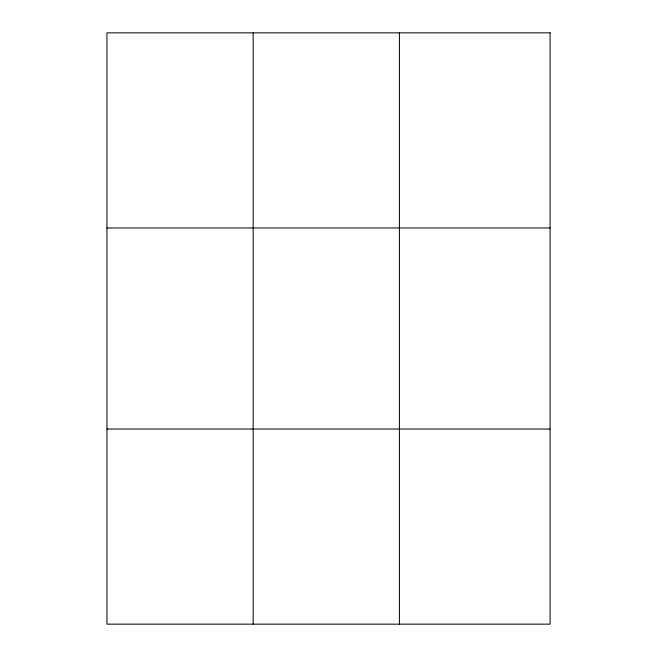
<?xml version="1.0" encoding="UTF-8"?>
<svg xmlns="http://www.w3.org/2000/svg" width="657" height="657" viewBox="0 0 657 657"><rect width="100%" height="100%" fill="white"/><g stroke="black" fill="none" stroke-linecap="round" stroke-linejoin="round"><path stroke-width="0.99" d="M253.167 624.15L253.167 32.85M399.399 624.15L399.399 32.85M106.927 227.979L550.073 227.979M106.927 429.021L550.073 429.021M550.073 32.85L550.073 624.15L106.927 624.15L106.927 32.85L550.073 32.85"/></g></svg>
